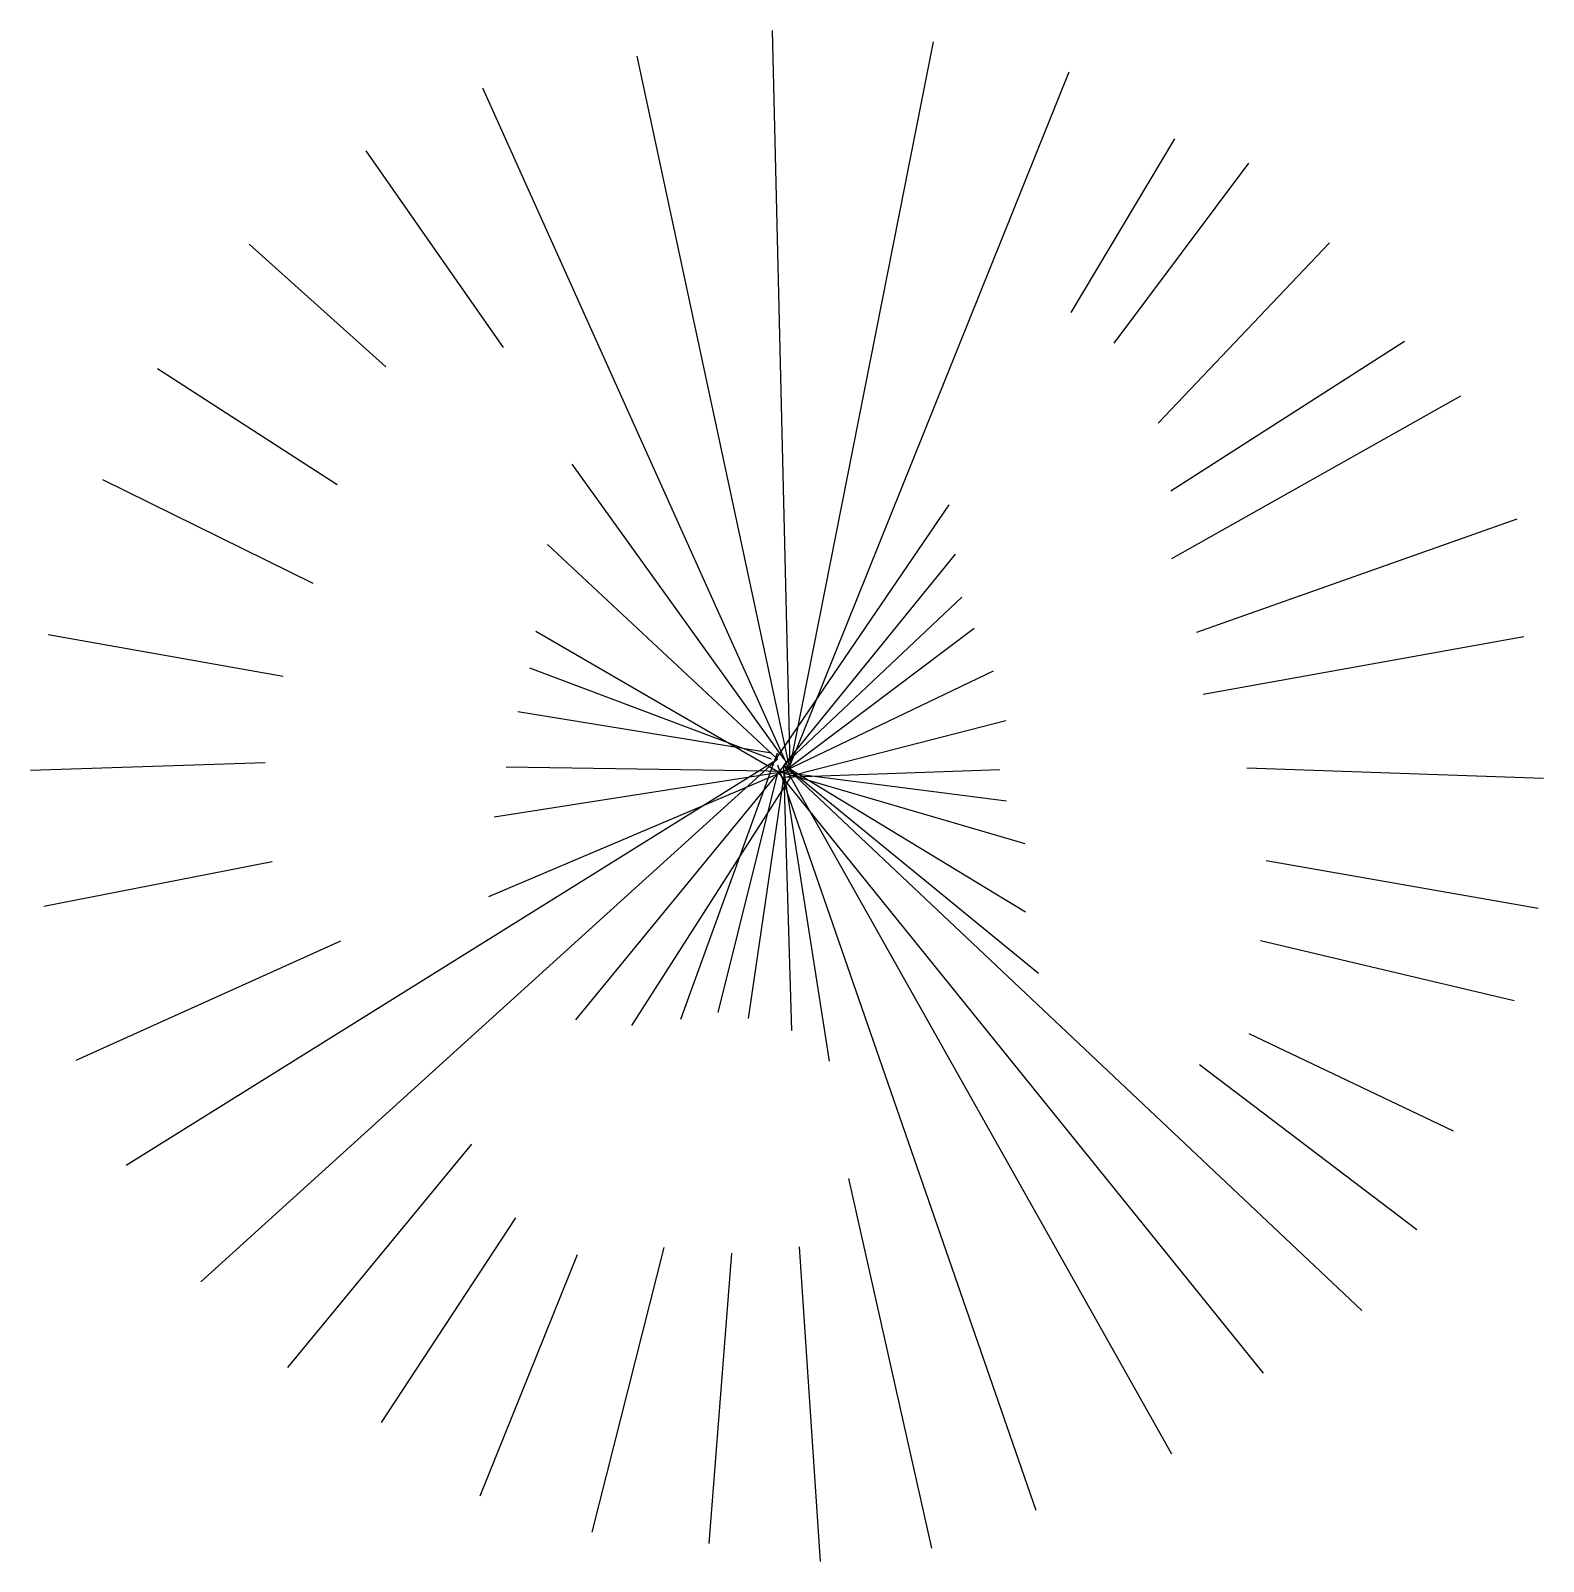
# Model space of a CAD drawing. Extents: x 54.9 to 79.5, y 58.6 to 83.5.
import ezdxf

# ---------------------------------------------------------------- set-up
doc = ezdxf.new("R2010")
doc.units = 0
doc.layers.add('51', color=3, linetype='CONTINUOUS')

msp = doc.modelspace()

# ---------------------------------------------------------------- linework, layer by layer
at = {"layer": '51', "color": 0}
for p, q in [((67.253, 71.558), (66.967, 83.488)), ((69.575, 83.306), (67.253, 71.558)), ((64.765, 83.071), (67.253, 71.458)), ((67.253, 71.558), (71.785, 82.82)), ((67.253, 71.458), (62.262, 82.552)), ((73.497, 81.729), (71.812, 78.91)), ((60.364, 81.536), (62.592, 78.343)), ((72.518, 78.414), (74.703, 81.337)), ((60.69, 78.029), (58.47, 80.018)), ((76.015, 80.043), (73.229, 77.115)), ((73.437, 76.014), (77.23, 78.447)), ((56.98, 78.003), (59.901, 76.118)), ((78.139, 77.551), (73.445, 74.911)), ((63.709, 76.446), (67.152, 71.658)), ((59.511, 74.511), (56.091, 76.192)), ((69.829, 75.788), (66.952, 71.556)), ((79.055, 75.552), (73.855, 73.711)), ((67.051, 71.657), (63.317, 75.14)), ((69.935, 74.986), (67.152, 71.558)), ((67.152, 71.558), (70.041, 74.285)), ((55.206, 73.679), (59.021, 73.004)), ((63.126, 73.735), (67.053, 71.457)), ((67.153, 71.458), (70.245, 73.785)), ((73.962, 72.709), (79.169, 73.648)), ((66.951, 71.657), (63.03, 73.133)), ((70.55, 73.086), (67.153, 71.458)), ((62.835, 72.429), (66.95, 71.757)), ((67.154, 71.357), (70.757, 72.285)), ((58.73, 71.598), (54.921, 71.471)), ((56.47, 65.065), (67.051, 71.657)), ((67.051, 71.657), (57.687, 63.169)), ((63.773, 67.423), (67.252, 71.659)), ((65.477, 67.435), (67.051, 71.758)), ((67.153, 71.458), (62.355, 69.418)), ((62.446, 70.722), (67.153, 71.458)), ((67.253, 71.458), (62.641, 71.526)), ((67.254, 71.358), (64.676, 67.329)), ((67.053, 71.457), (66.078, 67.54)), ((66.58, 67.443), (67.154, 71.357)), ((71.249, 59.455), (67.052, 71.557)), ((67.053, 71.457), (70.766, 70.982)), ((71.072, 70.282), (67.053, 71.457)), ((74.943, 61.687), (67.053, 71.457)), ((67.152, 71.558), (71.079, 69.179)), ((71.287, 68.178), (67.152, 71.558)), ((67.152, 71.558), (76.54, 62.701)), ((67.152, 71.558), (73.448, 60.373)), ((67.283, 67.247), (67.152, 71.558)), ((67.153, 71.458), (67.888, 66.75)), ((70.662, 71.482), (67.154, 71.357)), ((79.486, 71.344), (74.672, 71.511)), ((55.137, 69.267), (58.842, 69.995)), ((74.984, 70.009), (79.401, 69.238)), ((59.954, 68.699), (55.656, 66.764)), ((79.01, 67.732), (74.893, 68.705)), ((74.703, 67.2), (78.023, 65.619)), ((77.433, 64.011), (73.904, 66.693)), ((59.1, 61.775), (62.083, 65.406)), ((68.203, 64.848), (69.549, 58.841)), ((62.793, 64.208), (60.611, 60.884)), ((65.203, 63.723), (64.032, 59.103)), ((67.745, 58.628), (67.408, 63.739)), ((62.223, 59.692), (63.8, 63.613)), ((65.939, 58.916), (66.306, 63.631))]:
    msp.add_line(p, q, dxfattribs=at)

doc.saveas('drawing.dxf')
